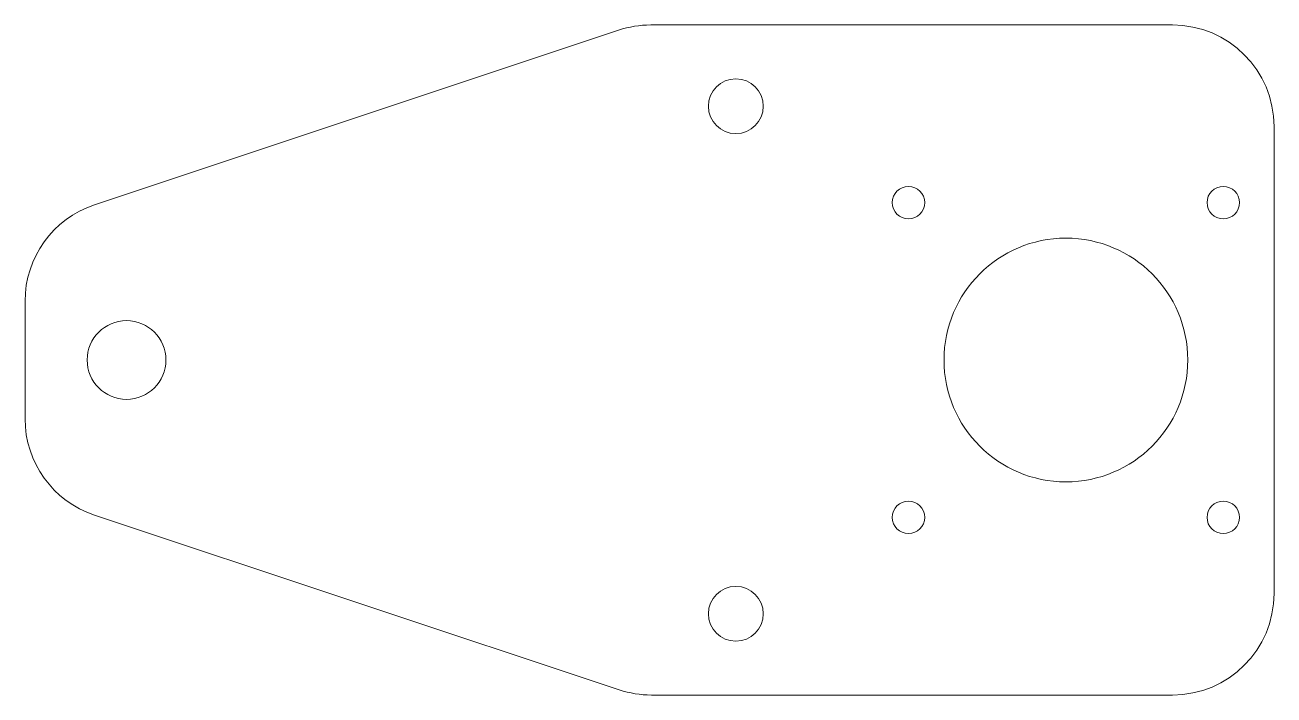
# Model space of a CAD drawing. Header units: millimetres. Extents: x 0 to 123, y 0 to 66.
import ezdxf

# ---------------------------------------------------------------- set-up
doc = ezdxf.new("R2010")
doc.units = ezdxf.units.MM

msp = doc.modelspace()

# ---------------------------------------------------------------- linework, layer by layer
at = {"color": 7, "linetype": 'Continuous', "lineweight": 15}
for p, q in [((58.4, 65.49), (6.77, 48.28)), ((112.94, 66), (61.56, 66)), ((122.94, 10), (122.94, 56)), ((-0.06, 38.79), (-0.06, 27.21)), ((6.78, 17.72), (58.46, 0.51)), ((61.62, 0), (112.94, 0))]:
    msp.add_line(p, q, dxfattribs=at)
for centre, radius in [((69.94, 58), 2.7), ((86.94, 48.5), 1.6), ((117.94, 48.5), 1.6), ((102.44, 33), 12), ((9.94, 33), 3.88), ((86.94, 17.5), 1.6), ((117.94, 17.5), 1.6), ((69.94, 8), 2.7)]:
    msp.add_circle(centre, radius, dxfattribs=at)
for centre, start, end in [((61.56, 56), 90, 108.4349), ((112.94, 56), 0, 90), ((9.94, 38.79), 108.4349, 180), ((9.94, 27.21), 180, 251.5832), ((112.94, 10), 270, 0), ((61.62, 10), 251.5832, 270)]:
    msp.add_arc(centre, 10, start, end, dxfattribs=at)

doc.saveas('drawing.dxf')
